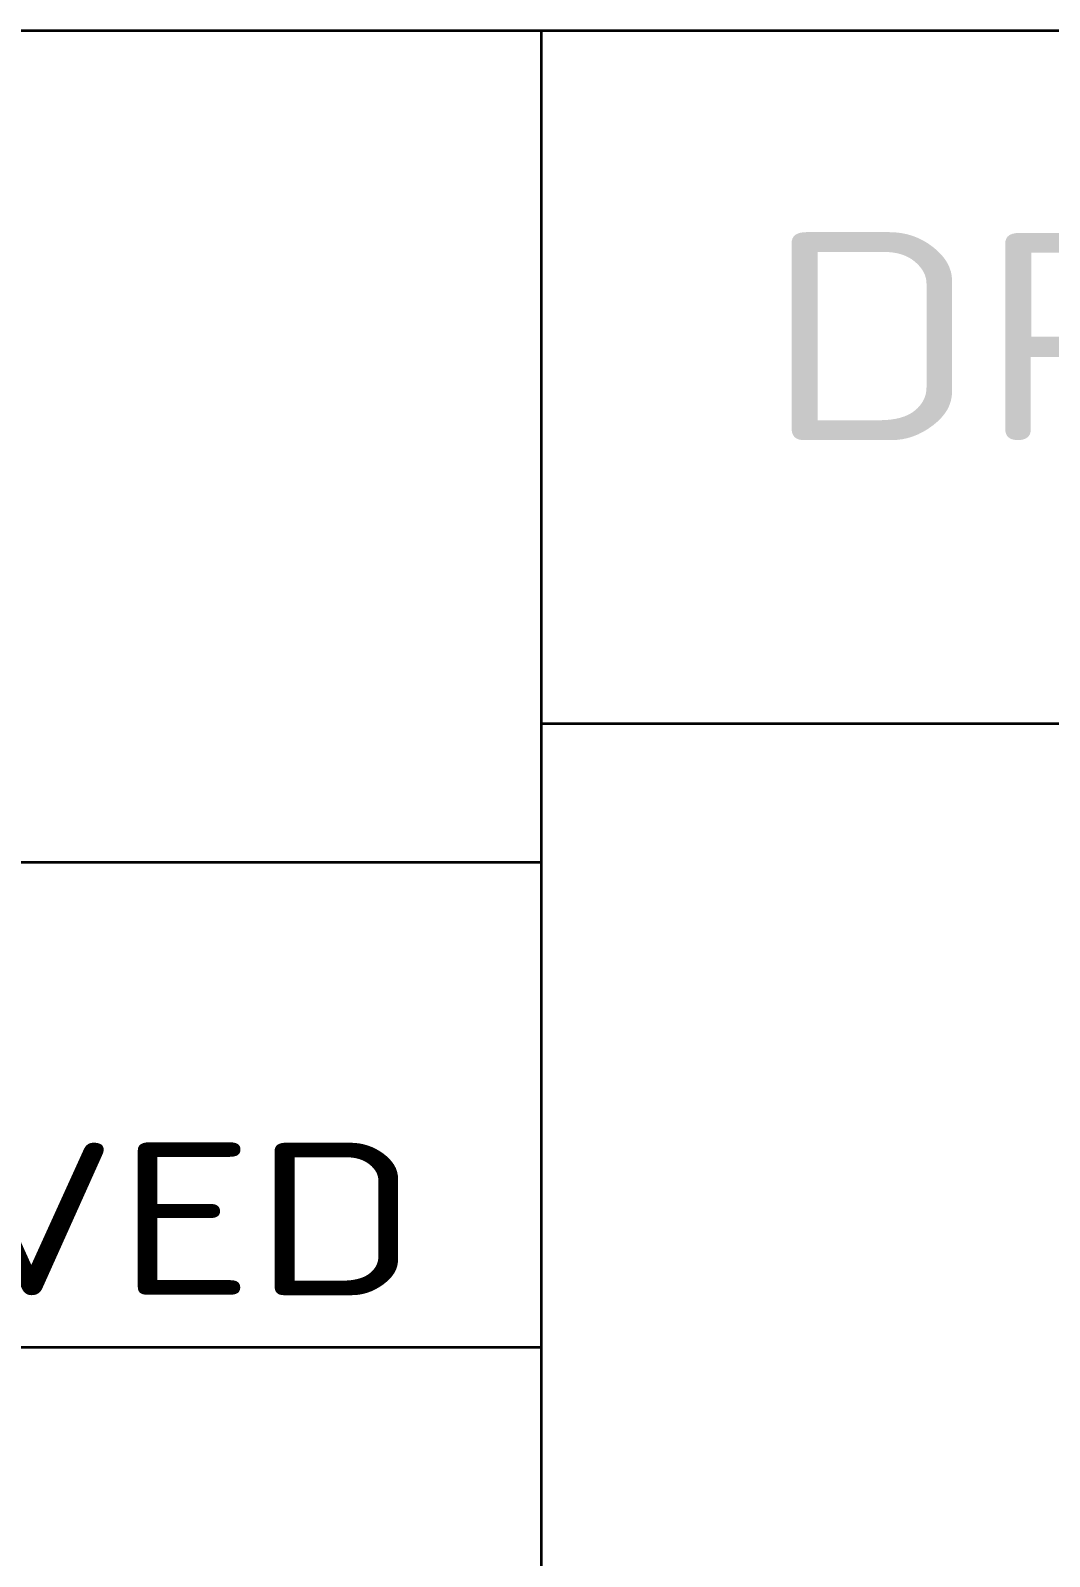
# Model space of a CAD drawing. Extents: x 23 to 417, y 3 to 294.
# Drawn here: x 330.39 to 345.09, y 28.22 to 50.24 of the extents above; entities that cross this region are included whole.
import ezdxf
from ezdxf.enums import TextEntityAlignment as Align

# ---------------------------------------------------------------- set-up
doc = ezdxf.new("R2010")
doc.units = 0
doc.layers.get('0').update_dxf_attribs({"lineweight": 13})
doc.layers.add('5', color=7, linetype='Continuous', lineweight=13)
doc.styles.get("Standard").update_dxf_attribs({"font": 'isocp.shx'})

# ---------------------------------------------------------------- blocks, each defined once
blk = doc.blocks.new('BLOCK6')
at = {"layer": '5', "color": 7, "lineweight": 13}
for s, p, p2 in [('승인', (323.451, 35.148), (330.051, 35.148)), ('APPROVED', (317.514, 31.989), (335.988, 31.989))]:
    blk.add_text(s, height=2.2, dxfattribs=at).set_placement(p, p2, align=Align.FIT)

msp = doc.modelspace()

# ---------------------------------------------------------------- linework, layer by layer
at = {"color": 7, "lineweight": 35}
for p, q in [((30.238, 50.238), (409.762, 50.238)), ((337.762, 10.238), (337.762, 50.238)), ((337.762, 40.238), (409.762, 40.238)), ((250.762, 38.238), (337.762, 38.238)), ((250.762, 31.238), (337.762, 31.238))]:
    msp.add_line(p, q, dxfattribs=at)

# ---------------------------------------------------------------- block references
at = {"layer": '5', "lineweight": 0}
msp.add_blockref('BLOCK6', (0, 0), dxfattribs=at)

# ---------------------------------------------------------------- texts
at = {"layer": '5', "color": 7, "lineweight": 13}
msp.add_text('DRIVER PA OPERATION BOX', height=3, dxfattribs=at).set_placement((340.988, 44.328), (404.181, 44.328), align=Align.FIT)

doc.saveas('drawing.dxf')
